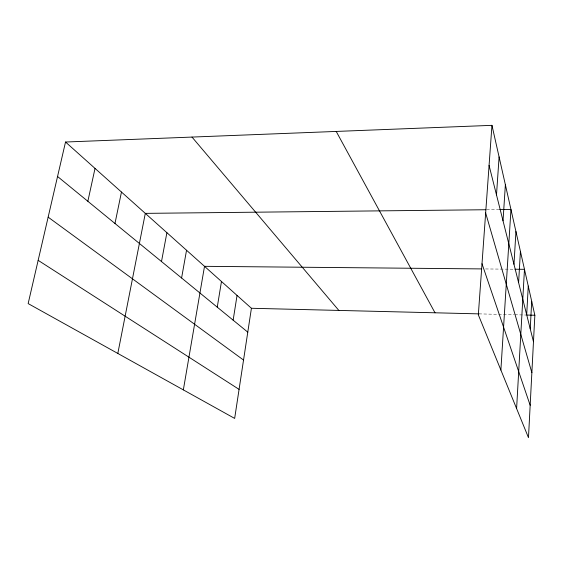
<?xml version="1.0" encoding="UTF-8"?>
<svg xmlns="http://www.w3.org/2000/svg" width="563" height="563" viewBox="0 0 563 563"><rect width="100%" height="100%" fill="white"/><g stroke="black" fill="none" stroke-linecap="round" stroke-linejoin="round"><path stroke-width="0.42" stroke-dasharray="2.81 2.11" d="M486.643 209.732L498.804 209.598M485.58 268.952L514.103 269.22M478.923 313.873L513.906 314.731M514.779 314.759L526.124 315.034"/><path stroke-width="0.84" d="M491.956 125.338L534.85 315.252L528.481 437.662L478.332 314.816L491.956 125.338L65.526 142.024L28.15 303.584L234.658 418.415L251.415 308.271L65.526 142.024M530.233 328.848L531.704 301.318M526.687 314.759L528.263 286.074M516.602 408.555L524.477 269.318L514.969 269.227M518.6 282.654L520.423 251.387M513.97 264.265L515.947 231.541M500.88 370.06L510.958 209.471L499.67 209.591M503.026 220.816L505.377 184.77M496.496 194.904L499.092 156.936M233.145 320.171L237.051 295.42M217.255 307.166L221.47 281.486M183.348 389.885L204.51 266.32L481.274 268.91M181.589 277.988L186.543 250.254M161.497 261.542L166.894 232.681M117.822 353.444L145.303 213.37L485.778 209.739M114.979 223.483L121.467 192.053M87.856 201.287L95.027 168.407M251.415 308.271L478.923 313.873M526.996 315.055L534.85 315.252M38.157 260.338L239.078 389.378M48.151 217.149L243.54 360.053M57.553 176.493L247.783 332.149M191.997 137.076L338.849 310.424M336.21 131.432L435.009 312.789M482.005 263.723L530.17 405.297M485.658 212.962L531.866 372.678M489.071 165.431L533.471 341.706"/></g></svg>
